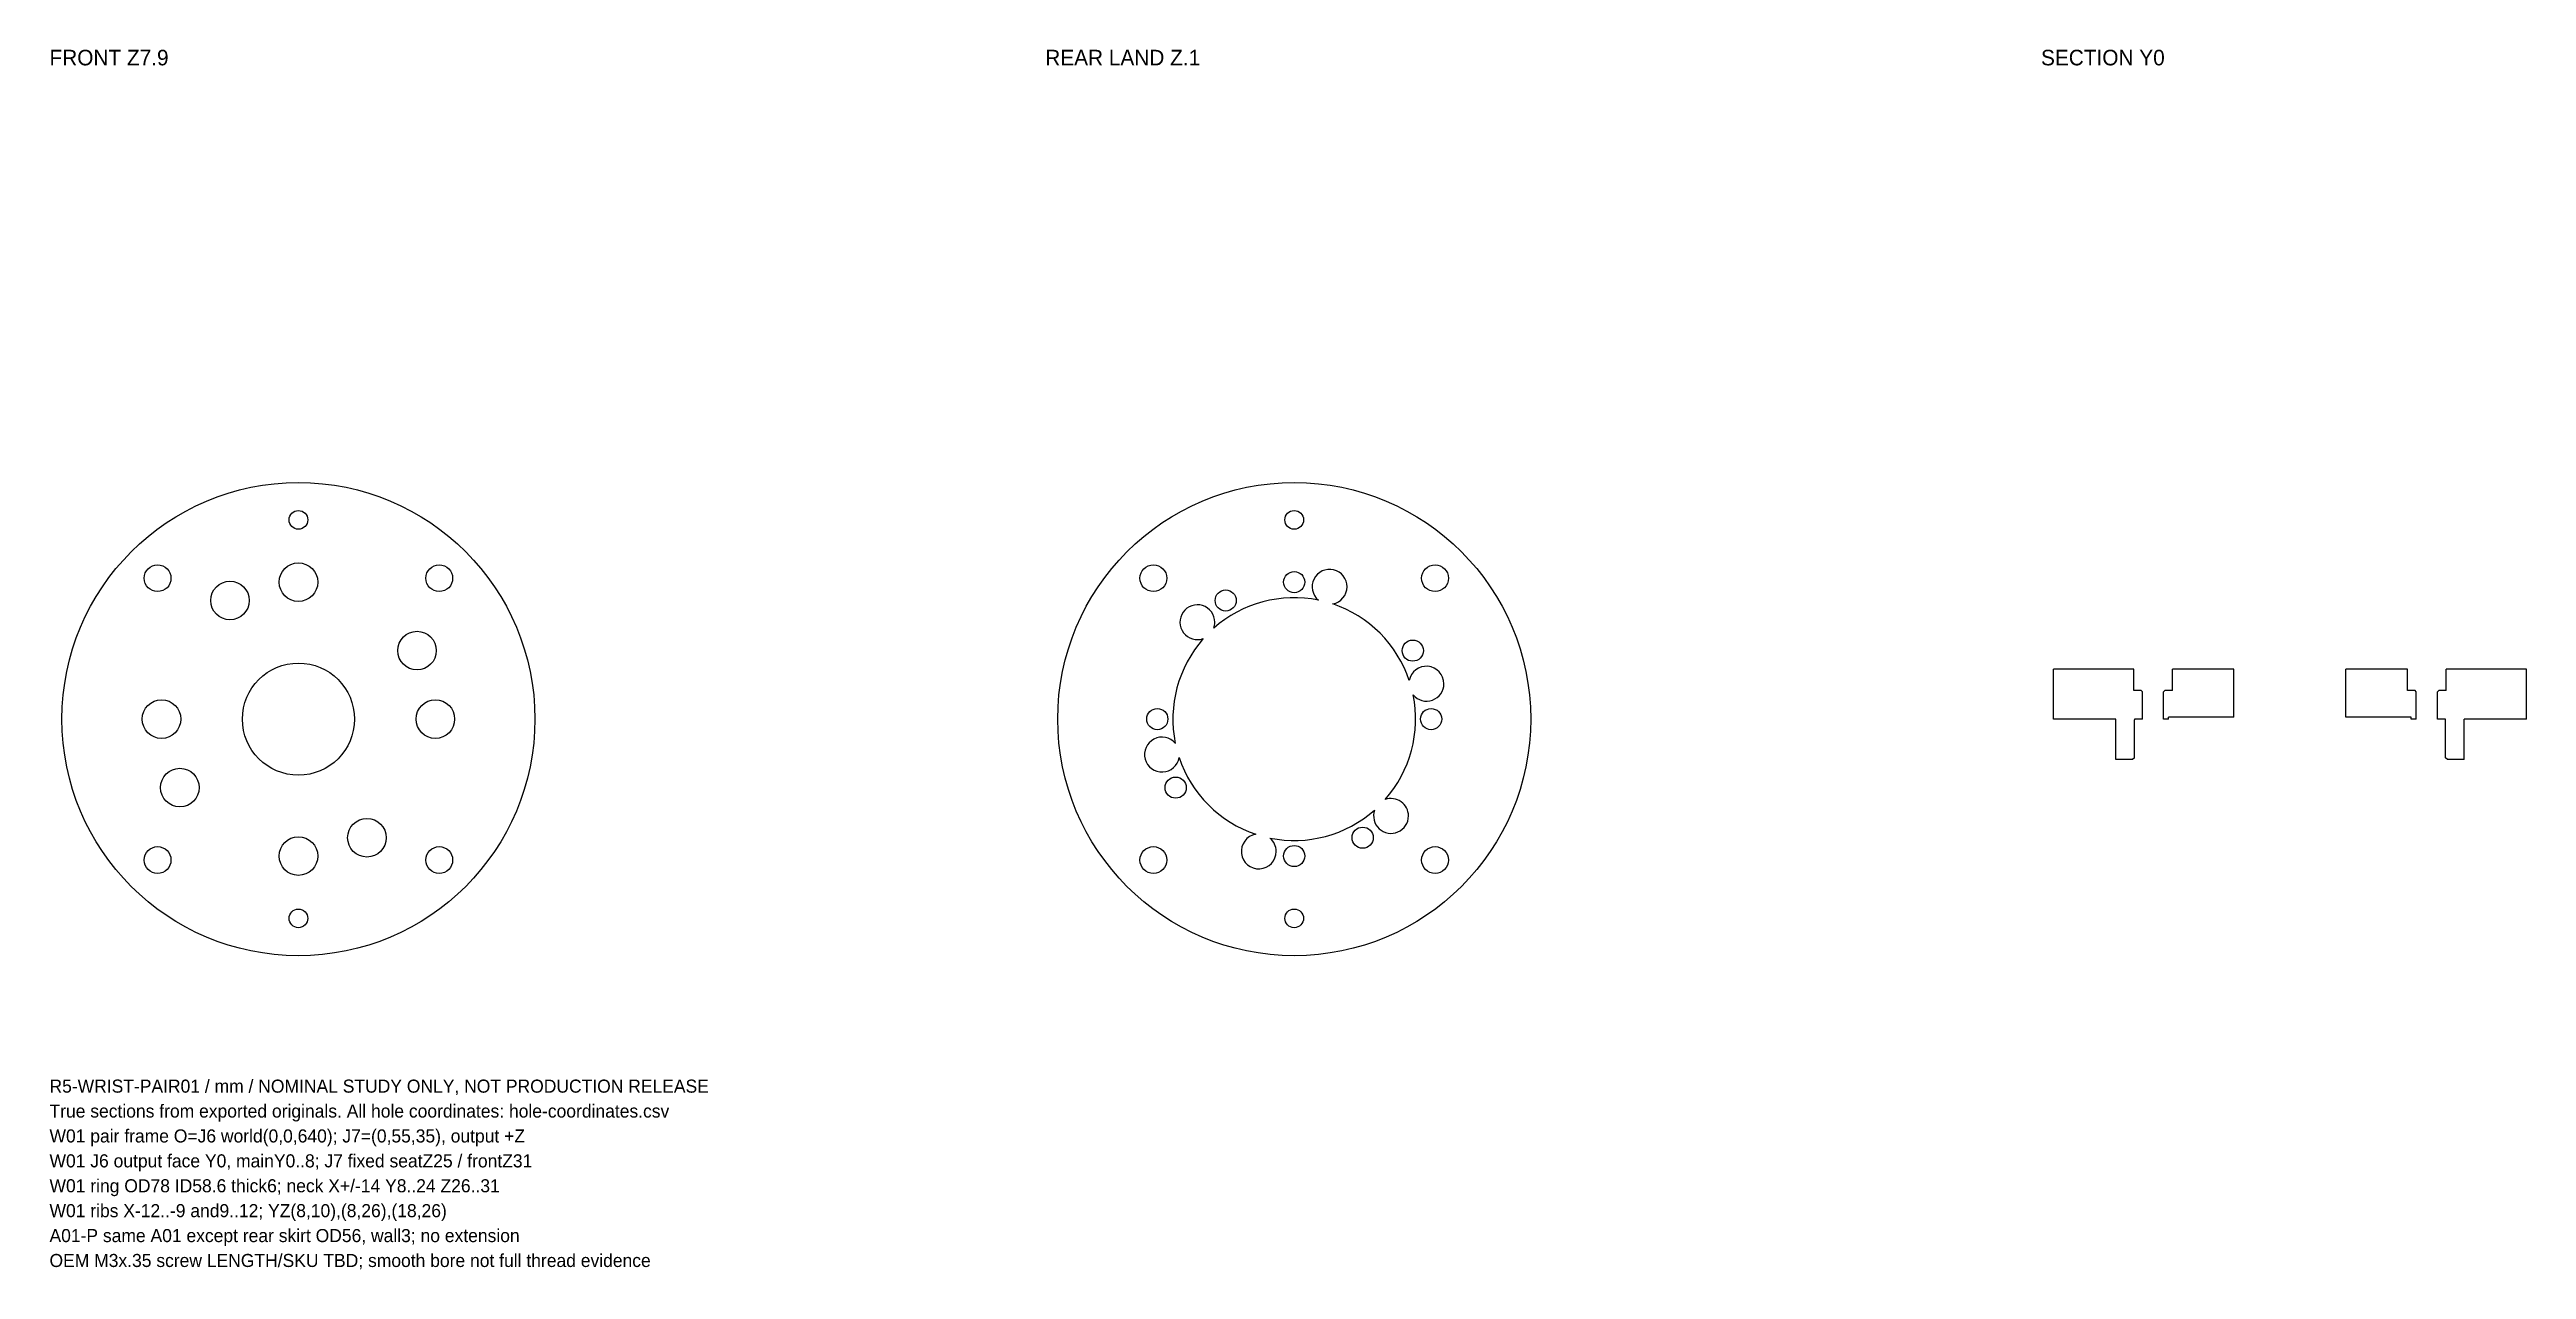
# Model space of a CAD drawing. Header units: millimetres. Extents: x -40 to 358, y -88 to 108.
import ezdxf

# ---------------------------------------------------------------- set-up
doc = ezdxf.new("R2010")
doc.units = ezdxf.units.MM
doc.layers.add('BOUNDARY', color=7, linetype='Continuous')
doc.layers.add('NOTE', color=3, linetype='Continuous')

msp = doc.modelspace()

# ---------------------------------------------------------------- linework, layer by layer
at = {"layer": 'BOUNDARY'}
for p, q in [((294.9, 8), (282, 8)), ((282, 0), (282, 8)), ((294.9, 4.6), (294.9, 8)), ((311, 8), (301.1, 8)), ((301.1, 4.6), (301.1, 8)), ((311, 0.3), (311, 8)), ((338.9, 8), (329, 8)), ((329, 0.3), (329, 8)), ((338.9, 4.6), (338.9, 8)), ((358, 8), (345.1, 8)), ((345.1, 4.6), (345.1, 8)), ((358, 0), (358, 8)), ((296.1, 4.6), (294.9, 4.6)), ((296.3, 4.4), (296.1, 4.6)), ((296.3, 0), (296.3, 4.4)), ((299.7, 4.4), (299.9, 4.6)), ((299.7, 0), (299.7, 4.4)), ((301.1, 4.6), (299.9, 4.6)), ((340.1, 4.6), (338.9, 4.6)), ((340.3, 4.4), (340.1, 4.6)), ((340.3, 0), (340.3, 4.4)), ((343.7, 4.4), (343.9, 4.6)), ((343.7, 0), (343.7, 4.4)), ((345.1, 4.6), (343.9, 4.6)), ((292, 0), (282, 0)), ((292, -6.5), (292, 0)), ((296.3, 0), (295.1, 0)), ((300.5, 0), (299.7, 0)), ((300.5, 0), (300.5, 0.3)), ((311, 0.3), (300.5, 0.3)), ((339.5, 0.3), (329, 0.3)), ((339.5, 0), (339.5, 0.3)), ((340.3, 0), (339.5, 0)), ((344.9, 0), (343.7, 0)), ((358, 0), (348, 0)), ((348, -6.5), (348, 0)), ((295, -6.2), (295, -0.1)), ((345, -6.2), (345, -0.1)), ((294.7, -6.5), (292, -6.5)), ((295, -6.2), (294.7, -6.5)), ((345.3, -6.5), (345, -6.2)), ((348, -6.5), (345.3, -6.5))]:
    msp.add_line(p, q, dxfattribs=at)
for centre, radius in [((0, 0), 38), ((160, 0), 38), ((0, 32), 1.5), ((160, 32), 1.5), ((-22.63, 22.63), 2.15), ((0, 22), 3.1), ((22.63, 22.63), 2.15), ((137.37, 22.63), 2.15), ((182.63, 22.63), 2.15), ((-11, 19.05), 3.1), ((149, 19.05), 1.7), ((160, 22), 1.7), ((19.05, 11), 3.1), ((179.05, 11), 1.7), ((0, 0), 9), ((-22, 0), 3.1), ((22, 0), 3.1), ((138, 0), 1.7), ((182, 0), 1.7), ((-19.05, -11), 3.1), ((140.95, -11), 1.7), ((0, -22), 3.1), ((11, -19.05), 3.1), ((171, -19.05), 1.7), ((-22.63, -22.63), 2.15), ((22.63, -22.63), 2.15), ((137.37, -22.63), 2.15), ((160, -22), 1.7), ((182.63, -22.63), 2.15), ((0, -32), 1.5), ((160, -32), 1.5)]:
    msp.add_circle(centre, radius, dxfattribs=at)
for centre, radius, start, end in [((165.69, 21.25), 2.8, 0, 229.9262), ((165.69, 21.25), 2.8, 280.0738, 0), ((144.44, 15.56), 2.8, 0, 289.9262), ((160, 0), 19.5, 78.4887, 131.5113), ((160, 0), 19.5, 18.4887, 71.5113), ((160, 0), 19.5, 138.4887, 191.5113), ((144.44, 15.56), 2.8, 340.0738, 0), ((181.25, 5.69), 2.8, 0, 169.9262), ((181.25, 5.69), 2.8, 220.0738, 360), ((160, 0), 19.5, 318.4887, 11.5113), ((295.1, -0.1), 0.1, 90, 180), ((344.9, -0.1), 0.1, 0, 90), ((138.75, -5.69), 2.8, 40.0738, 349.9262), ((160, 0), 19.5, 198.4887, 251.5113), ((160, 0), 19.5, 258.4887, 311.5113), ((175.56, -15.56), 2.8, 160.0738, 0), ((175.56, -15.56), 2.8, 0, 109.9262), ((154.31, -21.25), 2.8, 100.0738, 0), ((154.31, -21.25), 2.8, 0, 49.9262)]:
    msp.add_arc(centre, radius, start, end, dxfattribs=at)

# ---------------------------------------------------------------- texts
at = {"layer": 'NOTE'}
for s, height, p in [('FRONT Z7.9', 2.5, (-40, 105)), ('REAR LAND Z.1', 2.5, (120, 105)), ('SECTION Y0', 2.5, (280, 105)), ('R5-WRIST-PAIR01 / mm / NOMINAL STUDY ONLY, NOT PRODUCTION RELEASE', 2.1, (-40, -60)), ('True sections from exported originals. All hole coordinates: hole-coordinates.csv', 2.1, (-40, -64)), ('W01 pair frame O=J6 world(0,0,640); J7=(0,55,35), output +Z', 2.1, (-40, -68)), ('W01 J6 output face Y0, mainY0..8; J7 fixed seatZ25 / frontZ31', 2.1, (-40, -72)), ('W01 ring OD78 ID58.6 thick6; neck X+/-14 Y8..24 Z26..31', 2.1, (-40, -76)), ('W01 ribs X-12..-9 and9..12; YZ(8,10),(8,26),(18,26)', 2.1, (-40, -80)), ('A01-P same A01 except rear skirt OD56, wall3; no extension', 2.1, (-40, -84)), ('OEM M3x.35 screw LENGTH/SKU TBD; smooth bore not full thread evidence', 2.1, (-40, -88))]:
    msp.add_text(s, height=height, dxfattribs=at).set_placement(p)

doc.saveas('drawing.dxf')
